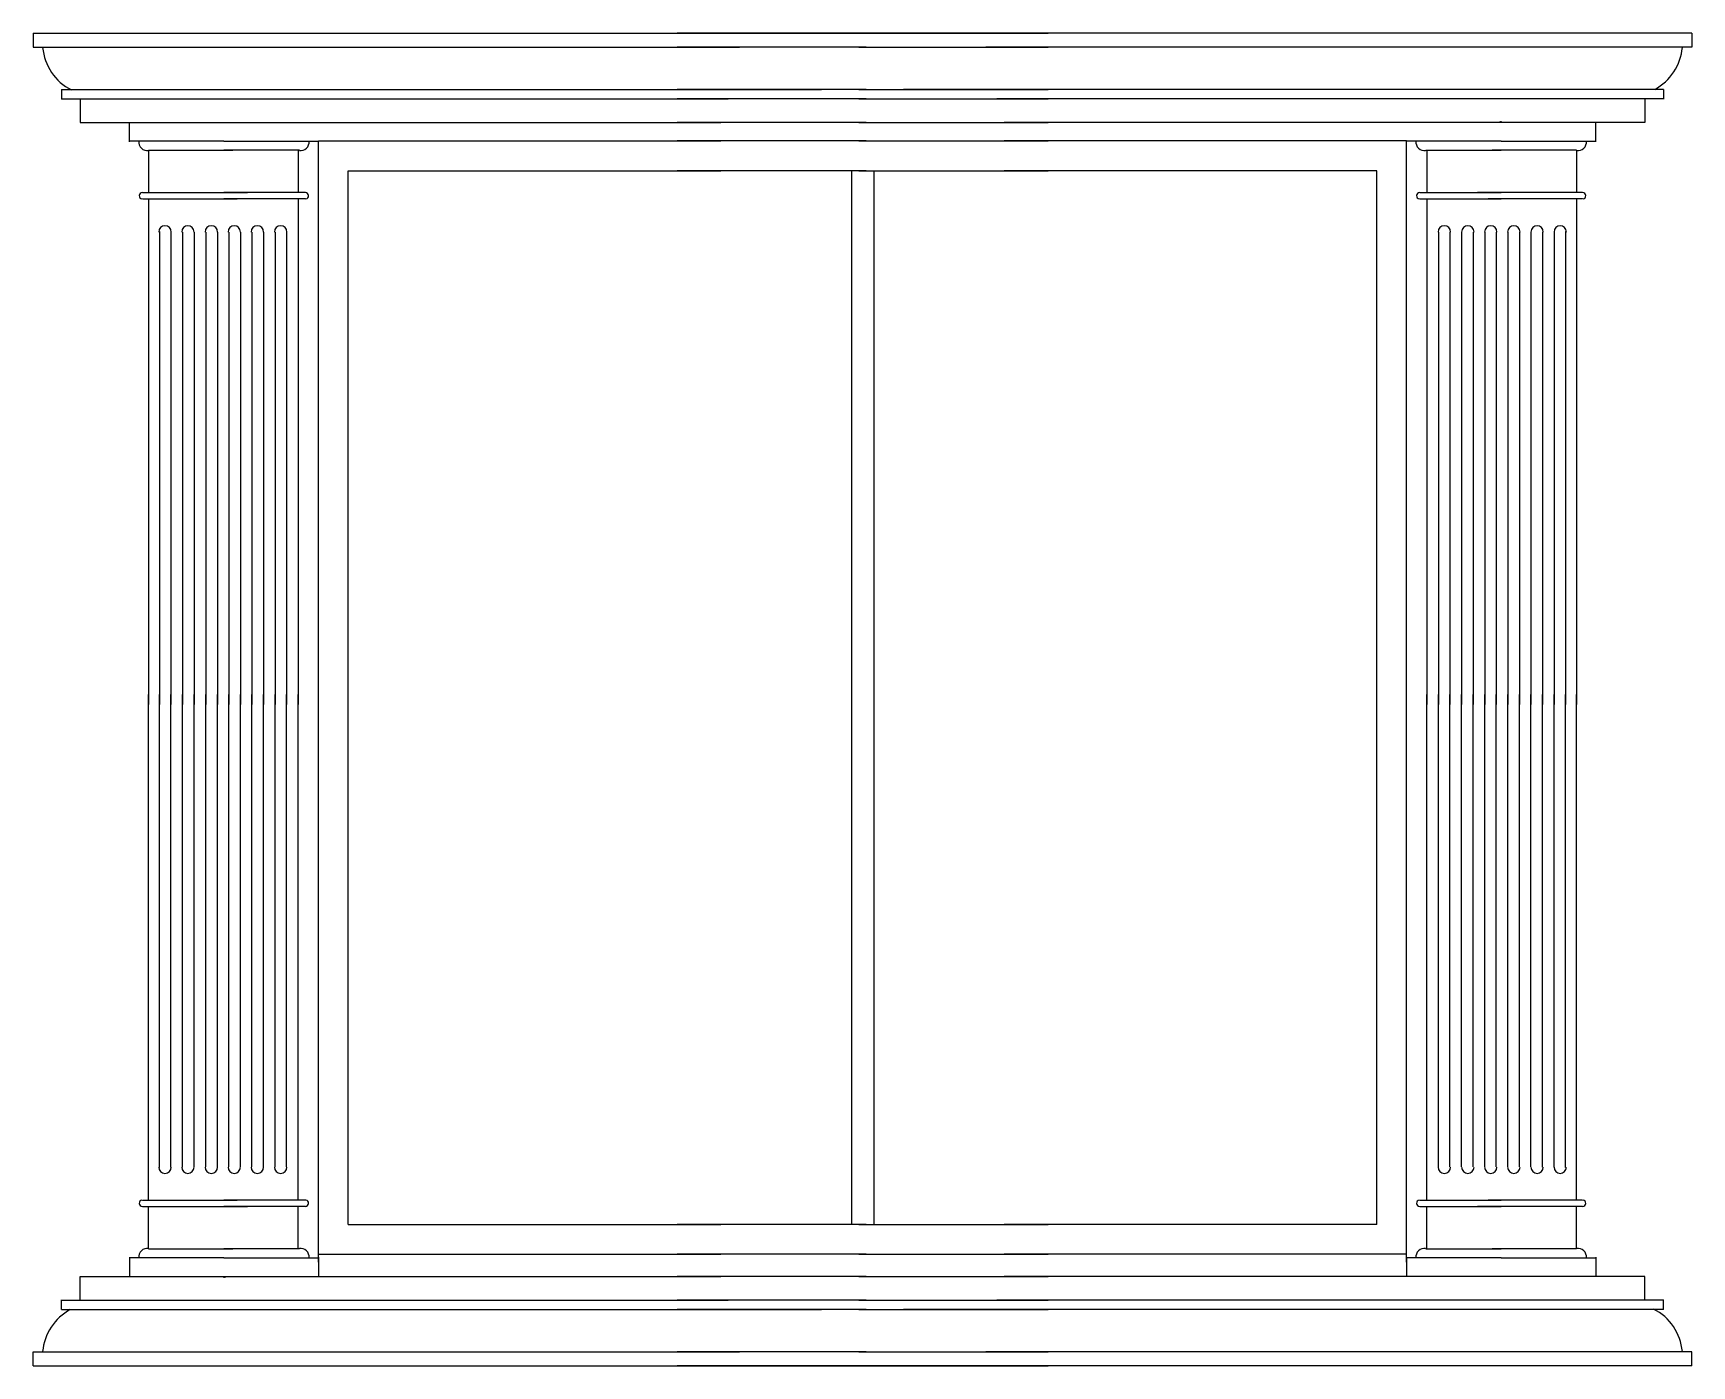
# Model space of a CAD drawing. Header units: metres. Extents: x -5.7 to 82.7, y -19.3 to 51.6.
import ezdxf

# ---------------------------------------------------------------- set-up
doc = ezdxf.new("R2010")
doc.units = ezdxf.units.M

msp = doc.modelspace()

# ---------------------------------------------------------------- linework, layer by layer
for p, q in [((-5.69, 51.65), (38.88, 51.65)), ((-5.69, 51.65), (-5.69, 50.9)), ((-5.69, 51.65), (-5.69, 50.9)), ((-5.69, 51.65), (-5.69, 50.9)), ((38.68, 51.65), (28.61, 51.65)), ((82.65, 51.65), (38.09, 51.65)), ((38.28, 51.65), (48.36, 51.65)), ((82.65, 51.65), (82.65, 50.9)), ((82.65, 51.65), (82.65, 50.9)), ((82.65, 51.65), (82.65, 50.9)), ((-5.69, 50.9), (31.93, 50.9)), ((38.68, 50.9), (28.61, 50.9)), ((38.28, 50.9), (48.36, 50.9)), ((82.65, 50.9), (45.04, 50.9)), ((-4.19, 48.65), (36.3, 48.65)), ((-4.19, 48.65), (-4.19, 48.14)), ((38.68, 48.65), (28.61, 48.65)), ((38.28, 48.65), (48.36, 48.65)), ((81.15, 48.65), (40.67, 48.65)), ((81.15, 48.65), (81.15, 48.14)), ((-4.19, 48.15), (31.33, 48.15)), ((-3.19, 48.15), (-3.19, 46.9)), ((38.68, 48.15), (28.61, 48.15)), ((38.28, 48.15), (48.36, 48.15)), ((81.15, 48.15), (45.64, 48.15)), ((80.15, 48.15), (80.15, 46.9)), ((-3.19, 46.9), (30.93, 46.9)), ((-0.56, 45.87), (-0.56, 46.9)), ((38.68, 46.9), (28.61, 46.9)), ((38.28, 46.9), (48.36, 46.9)), ((80.15, 46.9), (46.03, 46.9)), ((72.4, 46.92), (72.45, 46.92)), ((72.51, 46.92), (72.46, 46.92)), ((77.53, 45.87), (77.53, 46.9)), ((4.47, 45.9), (-0.56, 45.9)), ((0.45, 45.41), (4.94, 45.41)), ((0.45, 45.41), (0.45, 43.16)), ((0.45, 45.41), (0.45, 43.16)), ((4.47, 45.9), (9.5, 45.9)), ((8.49, 45.41), (4.47, 45.41)), ((8.43, 45.41), (8.43, 43.16)), ((9.5, -13.8), (9.5, 45.91)), ((9.5, 45.91), (30.93, 45.91)), ((38.68, 45.91), (28.61, 45.91)), ((38.28, 45.91), (48.36, 45.91)), ((67.46, 45.91), (46.03, 45.91)), ((67.46, -13.8), (67.46, 45.91)), ((72.5, 45.9), (67.46, 45.9)), ((68.48, 45.41), (72.5, 45.41)), ((68.54, 45.41), (68.54, 43.16)), ((76.51, 45.41), (72.02, 45.41)), ((72.5, 45.9), (77.53, 45.9)), ((76.51, 45.41), (76.51, 43.16)), ((76.51, 45.41), (76.51, 43.16)), ((11.09, -11.8), (11.09, 44.32)), ((11.09, 44.32), (30.93, 44.32)), ((38.68, 44.32), (28.61, 44.32)), ((37.89, 44.32), (37.89, -11.8)), ((38.28, 44.32), (48.36, 44.32)), ((39.08, 44.32), (39.08, -11.8)), ((65.87, 44.32), (46.03, 44.32)), ((65.87, -11.8), (65.87, 44.32)), ((0.13, 43.16), (0.48, 43.16)), ((0.13, 42.82), (5.17, 42.82)), ((0.45, 42.82), (0.46, 15.89)), ((0.48, 43.16), (5.72, 43.16)), ((8.46, 43.16), (4.47, 43.16)), ((8.81, 42.82), (4.47, 42.82)), ((8.43, 42.82), (8.43, 15.89)), ((8.81, 43.16), (8.46, 43.16)), ((68.16, 43.16), (68.5, 43.16)), ((68.16, 42.82), (72.49, 42.82)), ((68.5, 43.16), (72.49, 43.16)), ((68.54, 42.82), (68.54, 15.89)), ((76.49, 43.16), (71.24, 43.16)), ((76.83, 42.82), (71.8, 42.82)), ((76.83, 43.16), (76.49, 43.16)), ((76.51, 42.82), (76.51, 15.89)), ((1.03, 41.08), (1.03, 15.89)), ((1.65, 41.06), (1.65, 15.89)), ((2.27, 41.06), (2.27, 15.89)), ((2.88, 41.06), (2.88, 15.89)), ((3.5, 41.06), (3.5, 15.89)), ((4.12, 41.06), (4.12, 15.89)), ((4.73, 41.06), (4.73, 15.89)), ((5.35, 41.06), (5.35, 15.89)), ((5.96, 41.06), (5.96, 15.89)), ((6.58, 41.06), (6.58, 15.89)), ((7.2, 41.06), (7.2, 15.89)), ((7.81, 41.06), (7.81, 15.89)), ((69.15, 41.06), (69.15, 15.89)), ((69.77, 41.06), (69.77, 15.89)), ((70.38, 41.06), (70.38, 15.89)), ((71, 41.06), (71, 15.89)), ((71.62, 41.06), (71.62, 15.89)), ((72.23, 41.06), (72.23, 15.89)), ((72.85, 41.06), (72.85, 15.89)), ((73.47, 41.06), (73.47, 15.89)), ((74.08, 41.06), (74.08, 15.89)), ((74.7, 41.06), (74.7, 15.89)), ((75.31, 41.06), (75.31, 15.89)), ((75.93, 41.08), (75.93, 15.89)), ((0.45, -10.5), (0.46, 16.43)), ((1.03, -8.76), (1.03, 16.43)), ((1.65, -8.75), (1.65, 16.43)), ((2.27, -8.75), (2.27, 16.43)), ((2.88, -8.74), (2.88, 16.43)), ((3.5, -8.74), (3.5, 16.43)), ((4.12, -8.74), (4.12, 16.43)), ((4.73, -8.74), (4.73, 16.43)), ((5.35, -8.74), (5.35, 16.43)), ((5.96, -8.74), (5.96, 16.43)), ((6.58, -8.74), (6.58, 16.43)), ((7.2, -8.74), (7.2, 16.43)), ((7.81, -8.74), (7.81, 16.43)), ((8.43, -10.5), (8.43, 16.43)), ((68.54, -10.5), (68.54, 16.43)), ((69.15, -8.74), (69.15, 16.43)), ((69.77, -8.74), (69.77, 16.43)), ((70.38, -8.74), (70.38, 16.43)), ((71, -8.74), (71, 16.43)), ((71.62, -8.74), (71.62, 16.43)), ((72.23, -8.74), (72.23, 16.43)), ((72.85, -8.74), (72.85, 16.43)), ((73.47, -8.74), (73.47, 16.43)), ((74.08, -8.74), (74.08, 16.43)), ((74.7, -8.75), (74.7, 16.43)), ((75.31, -8.75), (75.31, 16.43)), ((75.93, -8.76), (75.93, 16.43)), ((76.51, -10.5), (76.51, 16.43)), ((0.13, -10.5), (5.17, -10.5)), ((8.81, -10.5), (4.47, -10.5)), ((68.16, -10.5), (72.49, -10.5)), ((76.83, -10.5), (71.8, -10.5)), ((0.13, -10.84), (0.48, -10.84)), ((0.45, -13.09), (0.45, -10.84)), ((0.45, -13.09), (0.45, -10.84)), ((0.48, -10.84), (5.72, -10.84)), ((8.46, -10.84), (4.47, -10.84)), ((8.43, -13.09), (8.43, -10.84)), ((8.81, -10.84), (8.46, -10.84)), ((68.16, -10.84), (68.5, -10.84)), ((68.5, -10.84), (72.49, -10.84)), ((68.54, -13.09), (68.54, -10.84)), ((76.49, -10.84), (71.24, -10.84)), ((76.83, -10.84), (76.49, -10.84)), ((76.51, -13.09), (76.51, -10.84)), ((76.51, -13.09), (76.51, -10.84)), ((11.09, -11.8), (30.93, -11.8)), ((38.68, -11.8), (28.61, -11.8)), ((38.28, -11.8), (48.36, -11.8)), ((65.87, -11.8), (46.03, -11.8)), ((0.45, -13.09), (4.94, -13.09)), ((8.49, -13.09), (4.47, -13.09)), ((68.48, -13.09), (72.5, -13.09)), ((76.51, -13.09), (72.02, -13.09)), ((-0.56, -13.55), (-0.56, -14.58)), ((4.47, -13.58), (-0.56, -13.58)), ((4.47, -13.58), (9.5, -13.58)), ((9.5, -13.39), (30.93, -13.39)), ((9.5, -13.55), (9.5, -14.58)), ((38.68, -13.39), (28.61, -13.39)), ((38.28, -13.39), (48.36, -13.39)), ((67.46, -13.39), (46.03, -13.39)), ((67.46, -13.55), (67.46, -14.58)), ((72.5, -13.58), (67.46, -13.58)), ((72.5, -13.58), (77.53, -13.58)), ((77.53, -13.55), (77.53, -14.58)), ((-3.19, -14.58), (30.93, -14.58)), ((-3.19, -15.83), (-3.19, -14.58)), ((4.45, -14.6), (4.5, -14.6)), ((4.57, -14.6), (4.52, -14.6)), ((38.68, -14.58), (28.61, -14.58)), ((38.28, -14.58), (48.36, -14.58)), ((80.15, -14.58), (46.03, -14.58)), ((80.15, -15.83), (80.15, -14.58)), ((-4.19, -16.33), (-4.19, -15.82)), ((-4.19, -15.83), (31.33, -15.83)), ((38.68, -15.83), (28.61, -15.83)), ((38.28, -15.83), (48.36, -15.83)), ((81.15, -15.83), (45.64, -15.83)), ((81.15, -16.33), (81.15, -15.82)), ((-4.19, -16.33), (36.3, -16.33)), ((38.68, -16.33), (28.61, -16.33)), ((38.28, -16.33), (48.36, -16.33)), ((81.15, -16.33), (40.67, -16.33)), ((-5.69, -18.58), (31.93, -18.58)), ((-5.69, -19.33), (-5.69, -18.58)), ((-5.69, -19.33), (-5.69, -18.58)), ((-5.69, -19.33), (-5.69, -18.58)), ((-5.69, -19.33), (38.88, -19.33)), ((38.68, -18.58), (28.61, -18.58)), ((38.68, -19.33), (28.61, -19.33)), ((82.65, -19.33), (38.09, -19.33)), ((38.28, -18.58), (48.36, -18.58)), ((38.28, -19.33), (48.36, -19.33)), ((82.65, -18.58), (45.04, -18.58)), ((82.65, -19.33), (82.65, -18.58)), ((82.65, -19.33), (82.65, -18.58)), ((82.65, -19.33), (82.65, -18.58))]:
    msp.add_line(p, q)
for centre, radius, start, end in [((-2.35, 51.16), 2.85, 185.36, 242.82), ((79.31, 51.16), 2.85, 298.54, 354.64), ((0.38, 45.85), 0.45, 173.9, 279.42), ((8.56, 45.85), 0.45, 260.58, 6.1), ((68.4, 45.85), 0.45, 173.9, 279.42), ((76.59, 45.85), 0.45, 260.58, 6.1), ((0.13, 42.99), 0.17, 90.39, 260.08), ((8.81, 42.99), 0.17, 279.92, 89.61), ((68.16, 42.99), 0.17, 90.39, 260.08), ((76.83, 42.99), 0.17, 279.92, 89.61), ((1.33, 41.06), 0.33, 0, 180), ((2.55, 41.06), 0.33, 0, 180), ((3.8, 41.06), 0.33, 0, 180), ((5.02, 41.06), 0.33, 0, 180), ((6.25, 41.06), 0.33, 0, 180), ((7.49, 41.06), 0.33, 0, 180), ((69.47, 41.06), 0.33, 0, 180), ((70.72, 41.06), 0.33, 0, 180), ((71.94, 41.06), 0.33, 0, 180), ((73.17, 41.06), 0.33, 0, 180), ((74.41, 41.06), 0.33, 0, 180), ((75.64, 41.06), 0.33, 0, 180), ((1.33, -8.75), 0.33, 180, 0), ((2.55, -8.75), 0.33, 180, 0), ((3.8, -8.75), 0.33, 180, 0), ((5.02, -8.75), 0.33, 180, 0), ((6.25, -8.75), 0.33, 180, 0), ((7.49, -8.75), 0.33, 180, 0), ((69.47, -8.75), 0.33, 180, 0), ((70.72, -8.75), 0.33, 180, 0), ((71.94, -8.75), 0.33, 180, 0), ((73.17, -8.75), 0.33, 180, 0), ((74.41, -8.75), 0.33, 180, 0), ((75.64, -8.75), 0.33, 180, 0), ((0.13, -10.67), 0.17, 99.92, 269.61), ((8.81, -10.67), 0.17, 270.39, 80.08), ((68.16, -10.67), 0.17, 99.92, 269.61), ((76.83, -10.67), 0.17, 270.39, 80.08), ((0.38, -13.53), 0.45, 80.58, 186.1), ((8.56, -13.53), 0.45, 353.9, 99.42), ((68.4, -13.53), 0.45, 80.58, 186.1), ((76.59, -13.53), 0.45, 353.9, 99.42), ((-2.35, -18.84), 2.85, 118.54, 174.64), ((79.31, -18.84), 2.85, 5.36, 62.82)]:
    msp.add_arc(centre, radius, start, end)

doc.saveas('drawing.dxf')
